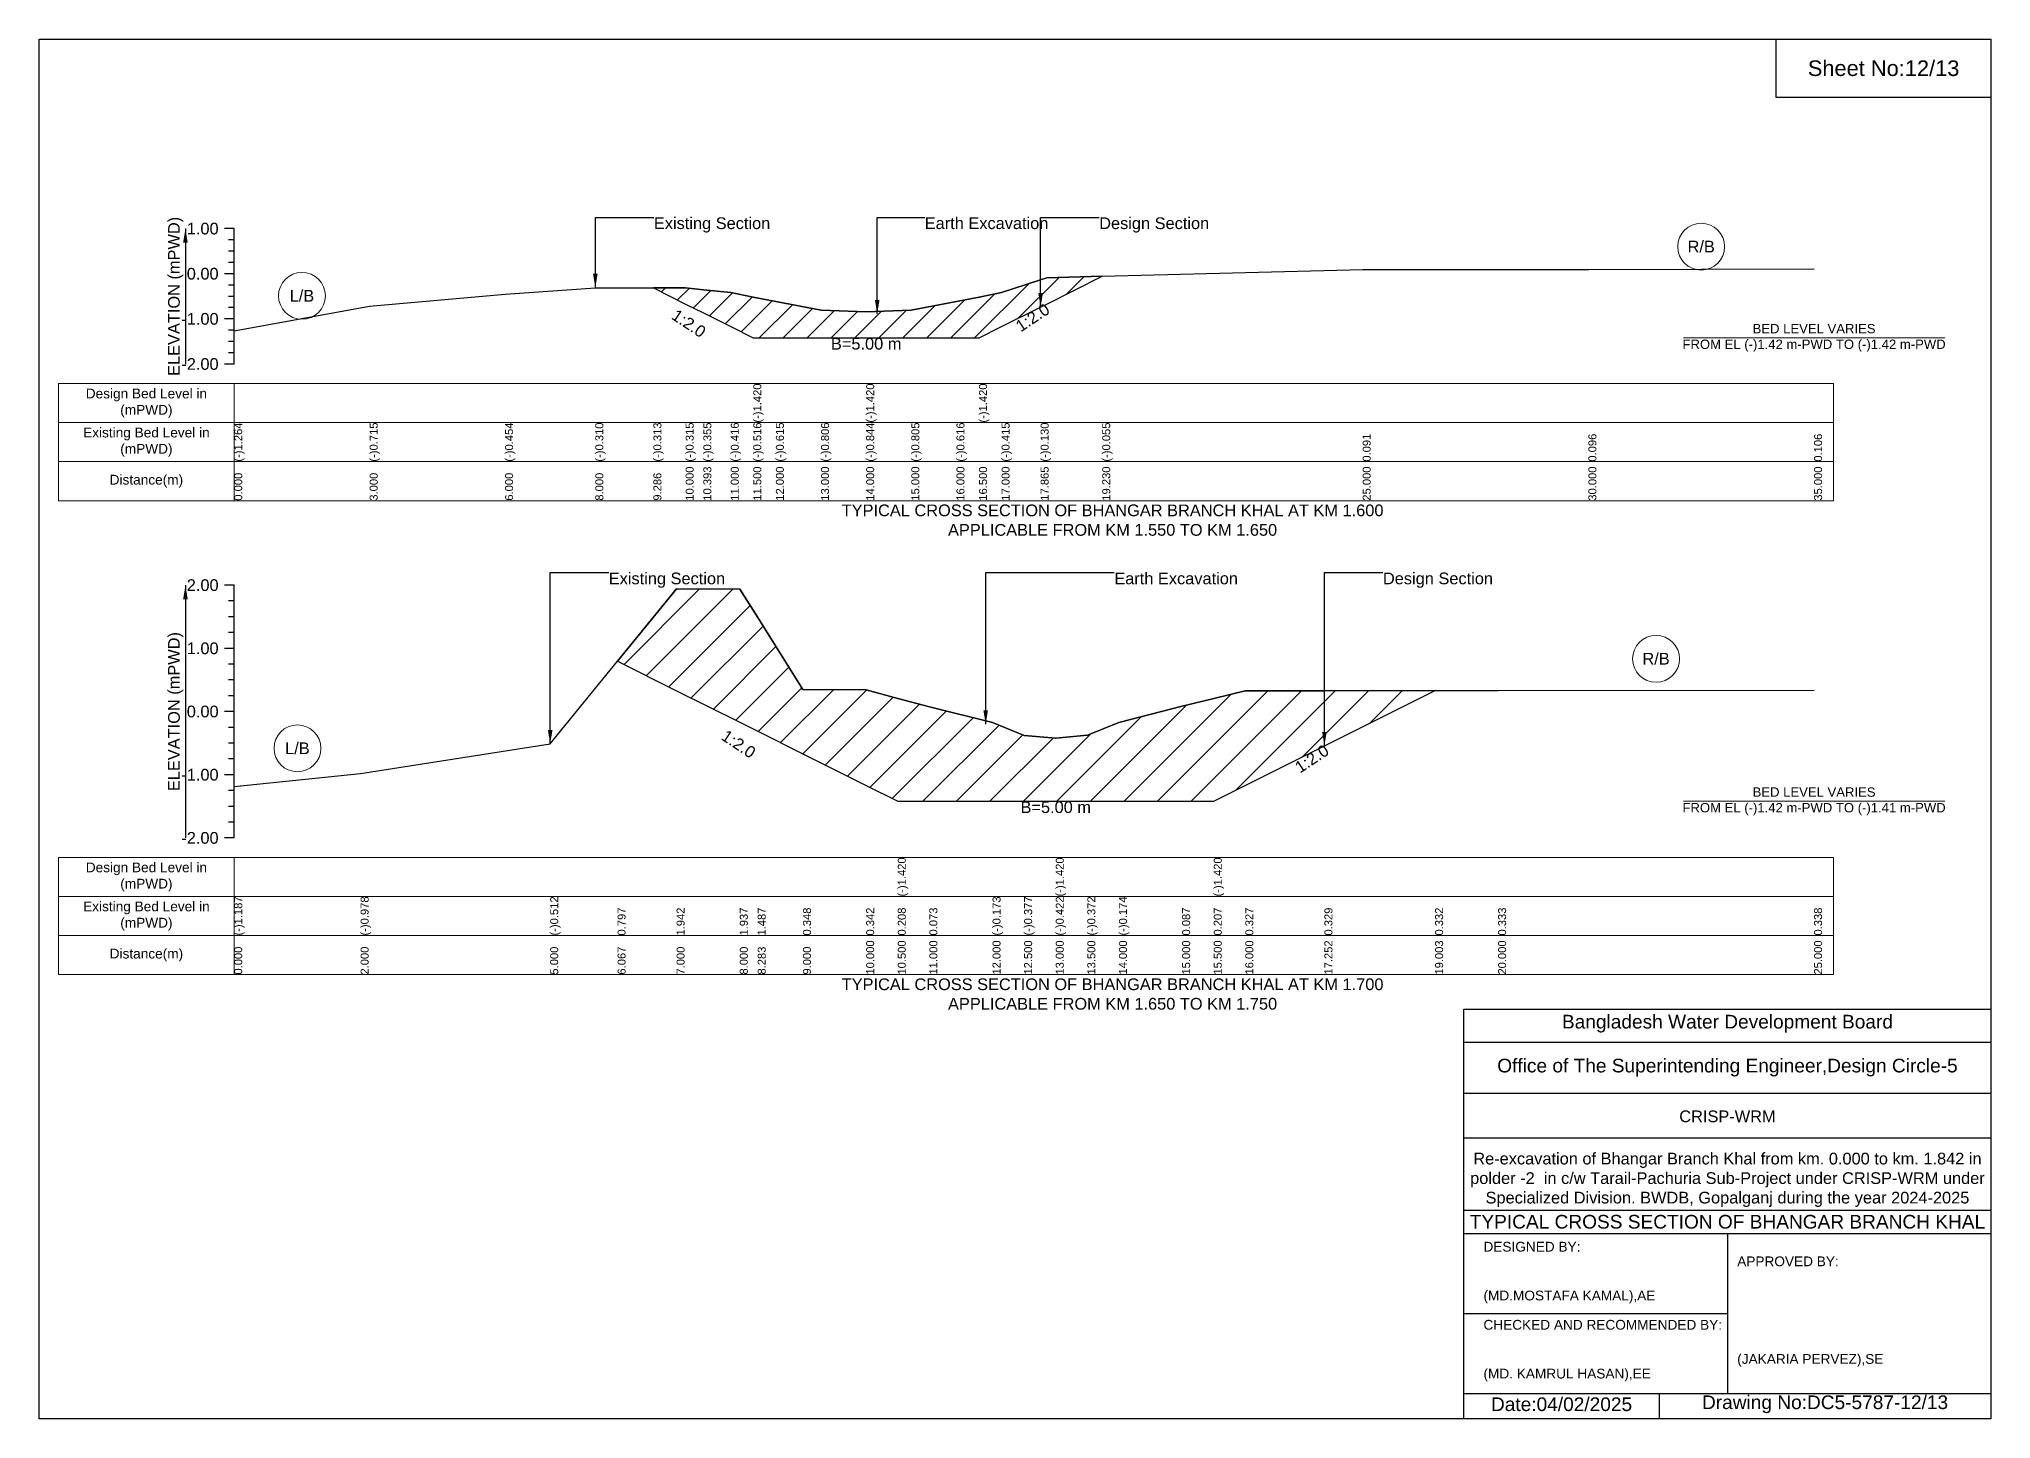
# Model space of a CAD drawing. Header units: inches. Extents: x 91000 to 238000, y -13637 to 0.
# Drawn here: x 210000 to 218000, y -5656 to 0 of the extents above; entities that cross this region are included whole.
import ezdxf

# ---------------------------------------------------------------- set-up
doc = ezdxf.new("R2010")
doc.units = ezdxf.units.IN
doc.header["$LTSCALE"] = 7
doc.header["$MEASUREMENT"] = 0
for name, color, linetype, lineweight in [('Cross section Data Border', 7, 'Continuous', 9), ('Cross Section Labels', 7, 'Continuous', 9), ('Existing_Bed_Level for Xsection', 7, 'Continuous', 25)]:
    doc.layers.add(name, color=color, linetype=linetype, lineweight=lineweight)
doc.styles.get("Standard").update_dxf_attribs({"font": 'arial.ttf'})
doc.dimstyles.get("Standard").update_dxf_attribs({"dimtxt": 0.18, "dimasz": 0.18, "dimexe": 0.18, "dimexo": 0.0625, "dimgap": 0.09, "dimtad": 0, "dimtih": 1, "dimtoh": 1, "dimdec": 4, "dimzin": 0, "dimdsep": 46, "dimtxsty": 'Standard', "dimcen": 0.09, "dimadec": 0, "dimazin": 0, "dimtfac": 1, "dimtdec": 4, "dimtofl": 0, "dimtmove": 0, "dimatfit": 3, "dimfxl": 1, "dimtolj": 1, "dimtzin": 0, "dimarcsym": 0})

msp = doc.modelspace()

# ---------------------------------------------------------------- hatches: boundary and pattern name
at = {"layer": 'Existing_Bed_Level for Xsection'}
h = msp.add_hatch(dxfattribs=at)
h.set_pattern_fill('ANSI31', color=256, scale=555, style=0)
h.paths.add_polyline_path([(212518, -1020.1), (212650, -1086.1), (212722.7, -1122.5), (212835, -1178.6), (212927.5, -1224.9), (213020, -1224.9), (213205, -1224.9), (213390, -1224.9), (213575, -1224.9), (213760, -1224.9), (213852.5, -1224.9), (213945, -1178.6), (214105, -1098.6), (214130, -1086.1), (214357.6, -972.3), (214130, -978.1), (214105, -986.3), (213945, -1038.9), (213852.5, -1057.5), (213760, -1076.1), (213575, -1111.1), (213390, -1118.3), (213205, -1111.3), (213020, -1075.9), (212927.5, -1057.5), (212835, -1039.1), (212722.7, -1027.8), (212650, -1020.4)])
h = msp.add_hatch(dxfattribs=at)
h.set_pattern_fill('ANSI31', color=256, scale=777, style=0)
h.paths.add_polyline_path([(212371.2, -2550.2), (212613, -2671.1), (212872, -2800.6), (212945.4, -2837.3), (213131, -2930.1), (213390, -3059.6), (213519.5, -3124.3), (213649, -3124.3), (213908, -3124.3), (214037.5, -3124.3), (214167, -3124.3), (214296.5, -3124.3), (214426, -3124.3), (214685, -3124.3), (214814.5, -3124.3), (214944, -3059.6), (215268.1, -2897.5), (215721.8, -2670.7), (215268.1, -2671.4), (214944, -2671.9), (214814.5, -2703), (214685, -2734), (214426, -2801.6), (214296.5, -2852.9), (214167, -2865.9), (214037.5, -2854.2), (213908, -2801.4), (213649, -2737.7), (213519.5, -2702.8), (213390, -2668), (213131, -2666.4), (212945.4, -2371.5), (212872, -2254.9), (212613, -2253.6)])

# ---------------------------------------------------------------- linework, layer by layer
for points in [[(210000, 0), (218000, 0), (218000, -5656), (210000, -5656)], [(217120, 0), (218000, 0), (218000, -240), (217120, -240)]]:
    msp.add_lwpolyline(points, close=True)
for points in [[(215840, -5656), (215840, -3976), (218000, -3976)], [(215840, -4112), (218000, -4112)], [(215840, -4320), (218000, -4320)], [(215840, -4504), (218000, -4504)], [(215840, -4800), (218000, -4800)], [(215840, -4896), (218000, -4896)], [(216920, -4896), (216920, -5552)], [(215840, -5224), (216920, -5224)], [(215840, -5552), (218000, -5552)], [(216640, -5552), (216640, -5656)]]:
    msp.add_lwpolyline(points)
at = {"layer": 'Cross section Data Border'}
for points in [[(210080, -1412.2), (217355, -1412.2), (217355, -1892.2), (210080, -1892.2)], [(210080, -3354.6), (217355, -3354.6), (217355, -3834.6), (210080, -3834.6)]]:
    msp.add_lwpolyline(points, close=True, dxfattribs=at)
for points in [[(210800, -1412.2), (210800, -1892.2)], [(210080, -1572.2), (217355, -1572.2)], [(210080, -1732.2), (217355, -1732.2)], [(210800, -3354.6), (210800, -3834.6)], [(210080, -3514.6), (217355, -3514.6)], [(210080, -3674.6), (217355, -3674.6)]]:
    msp.add_lwpolyline(points, dxfattribs=at)
at = {"layer": 'Cross Section Labels'}
for points in [[(216739.2, -1224.9), (217810.8, -1224.9)], [(216739.2, -3124.3), (217810.8, -3124.3)]]:
    msp.add_lwpolyline(points, dxfattribs=at)
for centre in [(216812.5, -851), (211077.5, -1052.7), (216627.5, -2540.2), (211059, -2907.4)]:
    msp.add_circle(centre, 96, dxfattribs=at)
at = {"layer": 'Existing_Bed_Level for Xsection'}
for points in [[(210800, -777.2), (210760, -777.2)], [(210800, -1332.2), (210800, -1147.2), (210800, -962.2), (210800, -777.2)], [(210800, -823.4), (210776, -823.4)], [(210800, -869.7), (210776, -869.7)], [(210800, -915.9), (210776, -915.9)], [(210800, -1196), (211355, -1094.4), (211910, -1046.2), (212280, -1019.5), (212518, -1020.1), (212650, -1020.4), (212722.7, -1027.8), (212835, -1039.1), (212927.5, -1057.5), (212927.5, -1057.5), (213020, -1075.9), (213205, -1111.3), (213390, -1118.3), (213390, -1118.3), (213575, -1111.1), (213760, -1076.1), (213852.5, -1057.5), (213852.5, -1057.5), (213945, -1038.9), (214105, -986.3), (214130, -978.1), (214357.6, -972.3), (215425, -945.3), (216350, -944.4), (217275, -942.5)], [(210800, -962.2), (210760, -962.2)], [(210800, -1008.4), (210776, -1008.4)], [(210800, -1054.7), (210776, -1054.7)], [(210800, -1100.9), (210776, -1100.9)], [(210800, -1147.2), (210760, -1147.2)], [(210800, -1193.4), (210776, -1193.4)], [(210800, -1239.7), (210776, -1239.7)], [(210800, -1332.2), (210760, -1332.2)], [(210800, -1285.9), (210776, -1285.9)], [(210800, -2238.6), (210760, -2238.6)], [(210800, -3274.6), (210800, -3015.6), (210800, -2756.6), (210800, -2497.6), (210800, -2238.6)], [(210800, -2303.3), (210776, -2303.3)], [(210800, -3064), (211318, -3009.9), (212095, -2889.2), (212371.2, -2550.2), (212613, -2253.6), (212872, -2254.9), (212945.4, -2371.5), (213131, -2666.4), (213390, -2668), (213519.5, -2702.8), (213519.5, -2702.8), (213649, -2737.7), (213908, -2801.4), (214037.5, -2854.2), (214167, -2865.9), (214167, -2865.9), (214296.5, -2852.9), (214426, -2801.6), (214685, -2734), (214814.5, -2703), (214814.5, -2703), (214944, -2671.9), (215268.1, -2671.4), (215721.8, -2670.7), (215980, -2670.3), (217275, -2669)], [(210800, -2368.1), (210776, -2368.1)], [(210800, -2432.8), (210776, -2432.8)], [(210800, -2497.6), (210760, -2497.6)], [(210800, -2562.3), (210776, -2562.3)], [(210800, -2627.1), (210776, -2627.1)], [(210800, -2691.8), (210776, -2691.8)], [(210800, -2756.6), (210760, -2756.6)], [(210800, -2821.3), (210776, -2821.3)], [(210800, -2886.1), (210776, -2886.1)], [(210800, -2950.8), (210776, -2950.8)], [(210800, -3015.6), (210760, -3015.6)], [(210800, -3080.3), (210776, -3080.3)], [(210800, -3145.1), (210776, -3145.1)], [(210800, -3274.6), (210760, -3274.6)], [(210800, -3209.8), (210776, -3209.8)]]:
    msp.add_lwpolyline(points, dxfattribs=at)
for points in [[(212518, -1020.1), (212518, -1020.1), (212650, -1086.1), (212722.7, -1122.5), (212835, -1178.6), (212927.5, -1224.9), (212927.5, -1224.9), (213020, -1224.9), (213205, -1224.9), (213390, -1224.9), (213390, -1224.9), (213575, -1224.9), (213760, -1224.9), (213852.5, -1224.9), (213852.5, -1224.9), (213945, -1178.6), (214105, -1098.6), (214130, -1086.1), (214357.6, -972.3), (214130, -978.1), (214105, -986.3), (213945, -1038.9), (213852.5, -1057.5), (213852.5, -1057.5), (213760, -1076.1), (213575, -1111.1), (213390, -1118.3), (213390, -1118.3), (213205, -1111.3), (213020, -1075.9), (212927.5, -1057.5), (212927.5, -1057.5), (212835, -1039.1), (212722.7, -1027.8), (212650, -1020.4), (212518, -1020.1)], [(212371.2, -2550.2), (212371.2, -2550.2), (212613, -2671.1), (212872, -2800.6), (212945.4, -2837.3), (213131, -2930.1), (213390, -3059.6), (213519.5, -3124.3), (213519.5, -3124.3), (213649, -3124.3), (213908, -3124.3), (214037.5, -3124.3), (214167, -3124.3), (214167, -3124.3), (214296.5, -3124.3), (214426, -3124.3), (214685, -3124.3), (214814.5, -3124.3), (214814.5, -3124.3), (214944, -3059.6), (215268.1, -2897.5), (215721.8, -2670.7), (215721.8, -2670.7), (215721.8, -2670.7), (215268.1, -2671.4), (214944, -2671.9), (214814.5, -2703), (214814.5, -2703), (214685, -2734), (214426, -2801.6), (214296.5, -2852.9), (214167, -2865.9), (214167, -2865.9), (214037.5, -2854.2), (213908, -2801.4), (213649, -2737.7), (213519.5, -2702.8), (213519.5, -2702.8), (213390, -2668), (213131, -2666.4), (212945.4, -2371.5), (212872, -2254.9), (212613, -2253.6), (212371.2, -2550.2)]]:
    msp.add_lwpolyline(points, close=True, dxfattribs=at)

# ---------------------------------------------------------------- texts
at = {"attachment_point": 5}
for s, insert, char_height in [('Sheet No:12/13', (217560, -120), 64), ('Bangladesh Water Development Board', (216920, -4036), 56), ('Office of The Superintending Engineer,Design Circle-5', (216920, -4216), 56)]:
    msp.add_mtext(s, dxfattribs=dict(at, insert=insert, char_height=char_height))
for s, insert, char_height, width, attachment_point in [('CRISP-WRM', (216920, -4416), 48, 2240, 5), ('Re-excavation of Bhangar Branch Khal from km. 0.000 to km. 1.842 in polder -2  in c/w Tarail-Pachuria Sub-Project under CRISP-WRM under Specialized Division. BWDB, Gopalganj during the year 2024-2025', (216920, -4676), 48, 2160, 5), ('TYPICAL CROSS SECTION OF BHANGAR BRANCH KHAL', (216920, -4848), 56, 2240, 5), ('DESIGNED BY:^J^J^J(MD.MOSTAFA KAMAL),AE', (215920, -5056), 40, 1120, 4), ('APPROVED BY:^J^J^J^J^J^J(JAKARIA PERVEZ),SE', (216960, -5216), 40, 1120, 4), ('CHECKED AND RECOMMENDED BY:^J^J^J(MD. KAMRUL HASAN),EE', (215920, -5376), 40, 1120, 4), ('Date:04/02/2025', (216240, -5596), 56, 1120, 5), ('Drawing No:DC5-5787-12/13', (217320, -5596), 56, 1760, 5)]:
    msp.add_mtext(s, dxfattribs=dict(insert=insert, char_height=char_height, width=width, attachment_point=attachment_point))
at = {"layer": 'Cross section Data Border', "char_height": 40, "width": 640, "attachment_point": 5}
for s, insert in [('Design Bed Level in (mPWD)', (210440, -1492.2)), ('Existing Bed Level in (mPWD)', (210440, -1652.2)), ('Distance(m)', (210440, -1812.2)), ('Design Bed Level in (mPWD)', (210440, -3434.6)), ('Existing Bed Level in (mPWD)', (210440, -3594.6)), ('Distance(m)', (210440, -3754.6))]:
    msp.add_mtext(s, dxfattribs=dict(at, insert=insert))
at = {"layer": 'Cross Section Labels'}
for s, insert, char_height, attachment_point in [('Existing Section', (212520, -730.9), 48, 1), ('Earth Excavation', (213630, -730.9), 48, 1), ('Design Section', (214345, -730.9), 48, 1), ('R/B', (216812.5, -851), 48, 5), ('L/B', (211077.5, -1052.7), 48, 5), ('BED LEVEL VARIES ^JFROM EL (-)1.42 m-PWD TO (-)1.42 m-PWD', (217275, -1224.9), 38.4, 5), ('B=5.00 m', (213390, -1224.9), 48, 2), ('TYPICAL CROSS SECTION OF BHANGAR BRANCH KHAL AT KM 1.600^JAPPLICABLE FROM KM 1.550 TO KM 1.650', (214400, -1972.2), 48, 5), ('Existing Section', (212335, -2186.8), 48, 1), ('Earth Excavation', (214407, -2186.8), 48, 1), ('Design Section', (215508.1, -2186.8), 48, 1), ('R/B', (216627.5, -2540.2), 48, 5), ('L/B', (211059, -2907.4), 48, 5), ('BED LEVEL VARIES ^JFROM EL (-)1.42 m-PWD TO (-)1.41 m-PWD', (217275, -3124.3), 38.4, 5), ('B=5.00 m', (214167, -3124.3), 48, 2), ('TYPICAL CROSS SECTION OF BHANGAR BRANCH KHAL AT KM 1.700^JAPPLICABLE FROM KM 1.650 TO KM 1.750', (214400, -3914.6), 48, 5)]:
    msp.add_mtext(s, dxfattribs=dict(at, insert=insert, char_height=char_height, attachment_point=attachment_point))
at = {"layer": 'Cross Section Labels', "char_height": 48, "attachment_point": 2}
for insert, rotation in [((212676.5, -1145.6), 326.30993), ((214058.8, -1121.7), 33.69007), ((212880.6, -2869.7), 326.30993), ((215203.4, -2929.9), 33.69007)]:
    msp.add_mtext('1:2.0', dxfattribs=dict(at, insert=insert, rotation=rotation))
at = {"layer": 'Existing_Bed_Level for Xsection', "rotation": 90}
for s, insert, char_height, attachment_point in [('ELEVATION (mPWD)', (210560, -1054.7), 48, 5), ('(-)1.420', (212927.5, -1572.2), 32.8, 1), ('(-)1.420', (213390, -1572.2), 32.8, 1), ('(-)1.420', (213852.5, -1572.2), 32.8, 1), ('(-)1.264', (210800, -1732.2), 32.8, 1), ('(-)0.715', (211355, -1732.2), 32.8, 1), ('(-)0.454', (211910, -1732.2), 32.8, 1), ('(-)0.310', (212280, -1732.2), 32.8, 1), ('(-)0.313', (212518, -1732.2), 32.8, 1), ('(-)0.315', (212650, -1732.2), 32.8, 1), ('(-)0.355', (212722.7, -1732.2), 32.8, 1), ('(-)0.416', (212835, -1732.2), 32.8, 1), ('(-)0.516', (212927.5, -1732.2), 32.8, 1), ('(-)0.615', (213020, -1732.2), 32.8, 1), ('(-)0.806', (213205, -1732.2), 32.8, 1), ('(-)0.844', (213390, -1732.2), 32.8, 1), ('(-)0.805', (213575, -1732.2), 32.8, 1), ('(-)0.616', (213760, -1732.2), 32.8, 1), ('(-)0.415', (213945, -1732.2), 32.8, 1), ('(-)0.130', (214105, -1732.2), 32.8, 1), ('(-)0.055', (214357.6, -1732.2), 32.8, 1), ('0.091', (215425, -1732.2), 32.8, 1), ('0.096', (216350, -1732.2), 32.8, 1), ('0.106', (217275, -1732.2), 32.8, 1), ('10.000', (212650, -1892.2), 32.8, 1), ('10.393', (212722.7, -1892.2), 32.8, 1), ('11.000', (212835, -1892.2), 32.8, 1), ('11.500', (212927.5, -1892.2), 32.8, 1), ('12.000', (213020, -1892.2), 32.8, 1), ('13.000', (213205, -1892.2), 32.8, 1), ('14.000', (213390, -1892.2), 32.8, 1), ('15.000', (213575, -1892.2), 32.8, 1), ('16.000', (213760, -1892.2), 32.8, 1), ('16.500', (213852.5, -1892.2), 32.8, 1), ('17.000', (213945, -1892.2), 32.8, 1), ('17.865', (214105, -1892.2), 32.8, 1), ('19.230', (214357.6, -1892.2), 32.8, 1), ('25.000', (215425, -1892.2), 32.8, 1), ('30.000', (216350, -1892.2), 32.8, 1), ('35.000', (217275, -1892.2), 32.8, 1), ('0.000', (210800, -1892.2), 32.8, 1), ('3.000', (211355, -1892.2), 32.8, 1), ('6.000', (211910, -1892.2), 32.8, 1), ('8.000', (212280, -1892.2), 32.8, 1), ('9.286', (212518, -1892.2), 32.8, 1), ('ELEVATION (mPWD)', (210560, -2756.6), 48, 5), ('(-)1.420', (213519.5, -3514.6), 32.8, 1), ('(-)1.420', (214167, -3514.6), 32.8, 1), ('(-)1.420', (214814.5, -3514.6), 32.8, 1), ('(-)1.187', (210800, -3674.6), 32.8, 1), ('(-)0.978', (211318, -3674.6), 32.8, 1), ('(-)0.512', (212095, -3674.6), 32.8, 1), ('(-)0.173', (213908, -3674.6), 32.8, 1), ('(-)0.377', (214037.5, -3674.6), 32.8, 1), ('(-)0.422', (214167, -3674.6), 32.8, 1), ('(-)0.372', (214296.5, -3674.6), 32.8, 1), ('(-)0.174', (214426, -3674.6), 32.8, 1), ('0.797', (212371.2, -3674.6), 32.8, 1), ('1.942', (212613, -3674.6), 32.8, 1), ('1.937', (212872, -3674.6), 32.8, 1), ('1.487', (212945.4, -3674.6), 32.8, 1), ('0.348', (213131, -3674.6), 32.8, 1), ('0.342', (213390, -3674.6), 32.8, 1), ('0.208', (213519.5, -3674.6), 32.8, 1), ('0.073', (213649, -3674.6), 32.8, 1), ('0.087', (214685, -3674.6), 32.8, 1), ('0.207', (214814.5, -3674.6), 32.8, 1), ('0.327', (214944, -3674.6), 32.8, 1), ('0.329', (215268.1, -3674.6), 32.8, 1), ('0.332', (215721.8, -3674.6), 32.8, 1), ('0.333', (215980, -3674.6), 32.8, 1), ('0.338', (217275, -3674.6), 32.8, 1), ('0.000', (210800, -3834.6), 32.8, 1), ('2.000', (211318, -3834.6), 32.8, 1), ('5.000', (212095, -3834.6), 32.8, 1), ('6.067', (212371.2, -3834.6), 32.8, 1), ('7.000', (212613, -3834.6), 32.8, 1), ('8.000', (212872, -3834.6), 32.8, 1), ('8.283', (212945.4, -3834.6), 32.8, 1), ('9.000', (213131, -3834.6), 32.8, 1), ('10.000', (213390, -3834.6), 32.8, 1), ('10.500', (213519.5, -3834.6), 32.8, 1), ('11.000', (213649, -3834.6), 32.8, 1), ('12.000', (213908, -3834.6), 32.8, 1), ('12.500', (214037.5, -3834.6), 32.8, 1), ('13.000', (214167, -3834.6), 32.8, 1), ('13.500', (214296.5, -3834.6), 32.8, 1), ('14.000', (214426, -3834.6), 32.8, 1), ('15.000', (214685, -3834.6), 32.8, 1), ('15.500', (214814.5, -3834.6), 32.8, 1), ('16.000', (214944, -3834.6), 32.8, 1), ('17.252', (215268.1, -3834.6), 32.8, 1), ('19.003', (215721.8, -3834.6), 32.8, 1), ('20.000', (215980, -3834.6), 32.8, 1), ('25.000', (217275, -3834.6), 32.8, 1)]:
    msp.add_mtext(s, dxfattribs=dict(at, insert=insert, char_height=char_height, attachment_point=attachment_point))
at = {"layer": 'Existing_Bed_Level for Xsection', "char_height": 48, "attachment_point": 6}
for s, insert in [('1.00', (210736, -777.2)), ('0.00', (210736, -962.2)), ('-1.00', (210736, -1147.2)), ('-2.00', (210736, -1332.2)), ('2.00', (210736, -2238.6)), ('1.00', (210736, -2497.6)), ('0.00', (210736, -2756.6)), ('-1.00', (210736, -3015.6)), ('-2.00', (210736, -3274.6))]:
    msp.add_mtext(s, dxfattribs=dict(at, insert=insert))

# ---------------------------------------------------------------- leaders
at = {"layer": 'Cross Section Labels', "annotation_type": 0, "has_hookline": 1, "hookline_direction": 0}
for points, text_width in [([(212280, -1019.5), (212280, -730.9), (212519.9, -730.9)], 467.2), ([(213435.3, -1126.7), (213435.3, -730.9), (213629.9, -730.9)], 497), ([(214105, -1098.6), (214105, -730.9), (214345, -730.9)], 441.2), ([(212095, -2889.2), (212095, -2186.8), (212334.9, -2186.8)], 467.2), ([(213879.8, -2808.7), (213879.8, -2186.8), (214406.9, -2186.8)], 497), ([(215268.1, -2897.5), (215268.1, -2186.8), (215508, -2186.8)], 441.2)]:
    msp.add_leader(points, dimstyle='Standard', override={"dimasz": 57.6}, dxfattribs=dict(at, text_width=text_width))
at = {"layer": 'Existing_Bed_Level for Xsection'}
for points in [[(210600, -777.2), (210600, -1332.2)], [(210600, -2238.6), (210600, -3274.6)]]:
    msp.add_leader(points, dimstyle='Standard', override={"dimasz": 57.6}, dxfattribs=at)

doc.saveas('drawing.dxf')
